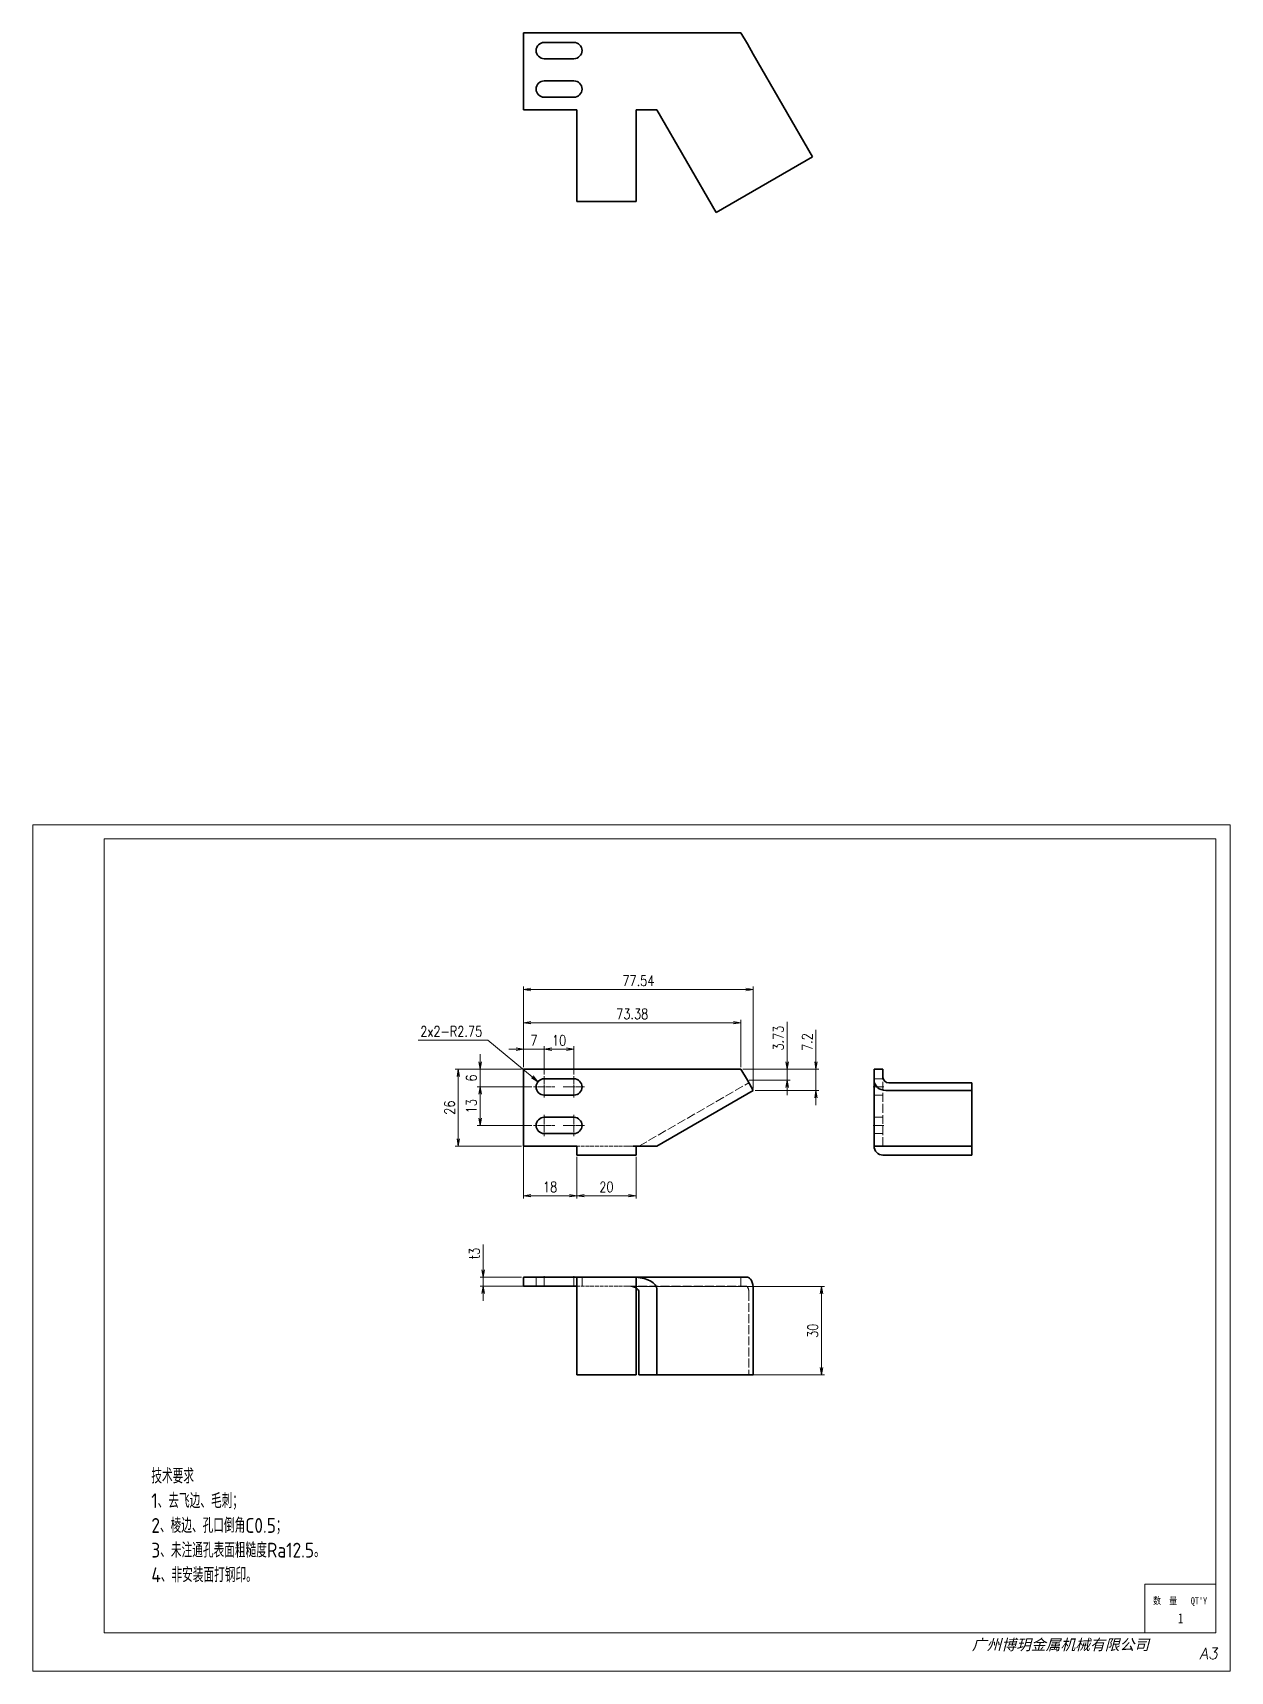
# Model space of a CAD drawing. Header units: millimetres. Extents: x 947 to 8432, y 980 to 2342.
# Drawn here: x 5480 to 5884, y 1550 to 2103 of the extents above; entities that cross this region are included whole.
import ezdxf
from ezdxf.enums import TextEntityAlignment as Align

# ---------------------------------------------------------------- set-up
doc = ezdxf.new("R2010")
doc.units = ezdxf.units.MM
doc.linetypes.add('AM_ISO02W050x2', pattern=[3.75, 3, -0.75])
doc.linetypes.add('AM_ISO08W050x2', pattern=[9, 6, -0.75, 1.5, -0.75])
doc.layers.add('DIM', color=3, linetype='Continuous')
for name, color, linetype, lineweight in [('DRAWING', 7, 'Continuous', 35), ('中心线', 2, 'AM_ISO08W050x2', 18), ('图框BY', 7, 'Continuous', 0), ('标注线', 3, 'Continuous', 18), ('虚线', 1, 'AM_ISO02W050x2', 18)]:
    doc.layers.add(name, color=color, linetype=linetype, lineweight=lineweight)
doc.styles.add('DIM', font='romans.shx', dxfattribs={"width": 0.8, "bigfont": 'bigfont.shx'})
doc.styles.add('STYLE1', font='')
doc.styles.add('国标', font='simfang.ttf', dxfattribs={"width": 0.8})
doc.styles.add('机械长仿宋', font='gbenor.shx', dxfattribs={"height": 1, "bigfont": 'gbcbig.shx'})
doc.styles.add('标题字', font='romand.shx', dxfattribs={"oblique": 10, "bigfont": 'bigfont.shx'})
doc.styles.get('STYLE1').set_extended_font_data('SimSun')
doc.dimstyles.new('XR 1-1$0', dxfattribs={"dimtxt": 3.5, "dimasz": 2.5, "dimexe": 1, "dimexo": 0.625, "dimgap": 1.2, "dimtad": 1, "dimzin": 9, "dimdsep": 46, "dimtxsty": 'DIM', "dimblk": 'OPEN', "dimcen": 0, "dimclrd": 8, "dimclre": 8, "dimclrt": 2, "dimazin": 2, "dimtfac": 0.5, "dimtmove": 0, "dimatfit": 3, "dimldrblk": 'OPEN', "dimfxl": 1, "dimtolj": 2, "dimlwd": 18, "dimlwe": 18, "dimarcsym": 0})
doc.dimstyles.new('XR 1-1$4', dxfattribs={"dimtxt": 3.5, "dimasz": 2.5, "dimexe": 1, "dimexo": 0.625, "dimgap": 1.2, "dimtad": 1, "dimtoh": 1, "dimdsep": 46, "dimtxsty": 'DIM', "dimblk": 'OPEN', "dimcen": 0, "dimclrd": 8, "dimclre": 8, "dimclrt": 2, "dimazin": 2, "dimtfac": 0.5, "dimtofl": 0, "dimtmove": 0, "dimatfit": 3, "dimldrblk": 'OPEN', "dimfxl": 1, "dimtolj": 2, "dimlwd": 18, "dimlwe": 18, "dimarcsym": 0})

# ---------------------------------------------------------------- blocks, each defined once
blk = doc.blocks.new('_Open')
at = {"color": 0, "linetype": 'ByBlock', "lineweight": -2}
for p, q in [((-1, 0.17), (0, 0)), ((-1, -0.17), (0, 0)), ((0, 0), (-1, 0))]:
    blk.add_line(p, q, dxfattribs=at)
blk = doc.blocks.new('*D270')
at = {"layer": 'DIM', "color": 8, "lineweight": 18, "transparency": 16777216}
for p, q in [((5644.96, 1753.22), (5622.58, 1753.22)), ((5623.58, 1729.72), (5623.58, 1750.72)), ((5644.96, 1727.22), (5622.58, 1727.22))]:
    blk.add_line(p, q, dxfattribs=at)
at = {"layer": 'DIM', "color": 8, "lineweight": 18, "transparency": 16777216, "xscale": 2.5, "yscale": 2.5, "zscale": 2.5}
for p, rotation in [((5623.58, 1753.22), 90), ((5623.58, 1727.22), 270)]:
    blk.add_blockref('_Open', p, dxfattribs=dict(at, rotation=rotation))
at = {"layer": 'DIM', "color": 2, "transparency": 16777216, "insert": (5620.63, 1740.22), "char_height": 3.5, "attachment_point": 5, "rotation": 90, "style": 'DIM'}
blk.add_mtext('\\A2;26', dxfattribs=at)
blk = doc.blocks.new('*D271')
at = {"layer": 'DIM', "color": 8, "lineweight": 18, "transparency": 16777216}
for p, q in [((5644.34, 1753.22), (5629.95, 1753.22)), ((5630.95, 1755.72), (5630.95, 1758.22)), ((5630.95, 1747.22), (5630.95, 1753.22)), ((5648.39, 1747.22), (5629.95, 1747.22)), ((5630.95, 1744.72), (5630.95, 1742.22))]:
    blk.add_line(p, q, dxfattribs=at)
at = {"layer": 'DIM', "color": 8, "lineweight": 18, "transparency": 16777216, "xscale": 2.5, "yscale": 2.5, "zscale": 2.5}
for p, rotation in [((5630.95, 1753.22), 270), ((5630.95, 1747.22), 90)]:
    blk.add_blockref('_Open', p, dxfattribs=dict(at, rotation=rotation))
at = {"layer": 'DIM', "color": 2, "transparency": 16777216, "insert": (5628, 1750.22), "char_height": 3.5, "attachment_point": 5, "rotation": 90, "style": 'DIM'}
blk.add_mtext('\\A2;6', dxfattribs=at)
blk = doc.blocks.new('*D272')
at = {"layer": 'DIM', "color": 8, "lineweight": 18, "transparency": 16777216}
for p, q in [((5645.59, 1753.84), (5645.59, 1769.9)), ((5718.97, 1753.84), (5718.97, 1769.9)), ((5648.09, 1768.9), (5716.47, 1768.9))]:
    blk.add_line(p, q, dxfattribs=at)
at = {"layer": 'DIM', "color": 8, "lineweight": 18, "transparency": 16777216, "xscale": 2.5, "yscale": 2.5, "zscale": 2.5, "rotation": 180}
blk.add_blockref('_Open', (5645.59, 1768.9), dxfattribs=at)
at = {"layer": 'DIM', "color": 8, "lineweight": 18, "transparency": 16777216, "xscale": 2.5, "yscale": 2.5, "zscale": 2.5}
blk.add_blockref('_Open', (5718.97, 1768.9), dxfattribs=at)
at = {"layer": 'DIM', "color": 2, "transparency": 16777216, "insert": (5682.28, 1771.85), "char_height": 3.5, "attachment_point": 5, "style": 'DIM'}
blk.add_mtext('\\A2;73.38', dxfattribs=at)
blk = doc.blocks.new('*D273')
at = {"layer": 'DIM', "color": 8, "lineweight": 18, "transparency": 16777216}
for p, q in [((5645.59, 1753.84), (5645.59, 1781.1)), ((5723.12, 1746.65), (5723.12, 1781.1)), ((5720.62, 1780.1), (5648.09, 1780.1))]:
    blk.add_line(p, q, dxfattribs=at)
at = {"layer": 'DIM', "color": 8, "lineweight": 18, "transparency": 16777216, "xscale": 2.5, "yscale": 2.5, "zscale": 2.5, "rotation": 180}
blk.add_blockref('_Open', (5645.59, 1780.1), dxfattribs=at)
at = {"layer": 'DIM', "color": 8, "lineweight": 18, "transparency": 16777216, "xscale": 2.5, "yscale": 2.5, "zscale": 2.5}
blk.add_blockref('_Open', (5723.12, 1780.1), dxfattribs=at)
at = {"layer": 'DIM', "color": 2, "transparency": 16777216, "insert": (5684.35, 1783.05), "char_height": 3.5, "attachment_point": 5, "style": 'DIM'}
blk.add_mtext('\\A2;77.54', dxfattribs=at)
blk = doc.blocks.new('*D274')
at = {"layer": 'DIM', "color": 8, "lineweight": 18, "transparency": 16777216}
for p, q in [((5734.54, 1755.72), (5734.54, 1769.15)), ((5719.59, 1753.22), (5735.54, 1753.22)), ((5734.54, 1749.49), (5734.54, 1753.22)), ((5721.75, 1749.49), (5735.54, 1749.49)), ((5734.54, 1746.99), (5734.54, 1744.49))]:
    blk.add_line(p, q, dxfattribs=at)
at = {"layer": 'DIM', "color": 8, "lineweight": 18, "transparency": 16777216, "xscale": 2.5, "yscale": 2.5, "zscale": 2.5}
for p, rotation in [((5734.54, 1753.22), 270), ((5734.54, 1749.49), 90)]:
    blk.add_blockref('_Open', p, dxfattribs=dict(at, rotation=rotation))
at = {"layer": 'DIM', "color": 2, "transparency": 16777216, "insert": (5731.59, 1763.69), "char_height": 3.5, "attachment_point": 5, "rotation": 90, "style": 'DIM'}
blk.add_mtext('\\A2;3.73', dxfattribs=at)
blk = doc.blocks.new('*D275')
at = {"layer": 'DIM', "color": 8, "lineweight": 18, "transparency": 16777216}
for p, q in [((5744.26, 1755.72), (5744.26, 1766.49)), ((5719.59, 1753.22), (5745.26, 1753.22)), ((5744.26, 1746.02), (5744.26, 1753.22)), ((5723.75, 1746.02), (5745.26, 1746.02)), ((5744.26, 1743.52), (5744.26, 1741.02))]:
    blk.add_line(p, q, dxfattribs=at)
at = {"layer": 'DIM', "color": 8, "lineweight": 18, "transparency": 16777216, "xscale": 2.5, "yscale": 2.5, "zscale": 2.5}
for p, rotation in [((5744.26, 1753.22), 270), ((5744.26, 1746.02), 90)]:
    blk.add_blockref('_Open', p, dxfattribs=dict(at, rotation=rotation))
at = {"layer": 'DIM', "color": 2, "transparency": 16777216, "insert": (5741.31, 1762.35), "char_height": 3.5, "attachment_point": 5, "rotation": 90, "style": 'DIM'}
blk.add_mtext('\\A2;7.2', dxfattribs=at)
blk = doc.blocks.new('*D276')
at = {"layer": 'DIM', "color": 8, "lineweight": 18, "transparency": 16777216}
for p, q in [((5648.39, 1747.22), (5629.95, 1747.22)), ((5630.95, 1744.72), (5630.95, 1736.72)), ((5648.39, 1734.22), (5629.95, 1734.22))]:
    blk.add_line(p, q, dxfattribs=at)
at = {"layer": 'DIM', "color": 8, "lineweight": 18, "transparency": 16777216, "xscale": 2.5, "yscale": 2.5, "zscale": 2.5}
for p, rotation in [((5630.95, 1747.22), 90), ((5630.95, 1734.22), 270)]:
    blk.add_blockref('_Open', p, dxfattribs=dict(at, rotation=rotation))
at = {"layer": 'DIM', "color": 2, "transparency": 16777216, "insert": (5628, 1740.72), "char_height": 3.5, "attachment_point": 5, "rotation": 90, "style": 'DIM'}
blk.add_mtext('\\A2;13', dxfattribs=at)
blk = doc.blocks.new('*D277')
at = {"layer": 'DIM', "color": 8, "lineweight": 18, "transparency": 16777216}
for p, q in [((5610, 1763.01), (5633.6, 1763.01)), ((5633.6, 1763.01), (5648.55, 1750.58))]:
    blk.add_line(p, q, dxfattribs=at)
at = {"layer": 'DIM', "color": 8, "lineweight": 18, "transparency": 16777216, "xscale": 2.5, "yscale": 2.5, "zscale": 2.5, "rotation": 320.2516213028784}
blk.add_blockref('_Open', (5650.47, 1748.98), dxfattribs=at)
at = {"layer": 'DIM', "color": 2, "transparency": 16777216, "insert": (5621.2, 1765.96), "char_height": 3.5, "attachment_point": 5, "style": 'DIM'}
blk.add_mtext('\\A2;\\A2;2x2-R2.75', dxfattribs=at)
blk = doc.blocks.new('*D278')
at = {"layer": 'DIM', "color": 8, "lineweight": 18, "transparency": 16777216}
for p, q in [((5643.09, 1759.96), (5640.59, 1759.96)), ((5645.59, 1753.84), (5645.59, 1760.96)), ((5652.59, 1759.96), (5645.59, 1759.96)), ((5652.59, 1751.42), (5652.59, 1760.96)), ((5655.09, 1759.96), (5657.59, 1759.96))]:
    blk.add_line(p, q, dxfattribs=at)
at = {"layer": 'DIM', "color": 8, "lineweight": 18, "transparency": 16777216, "xscale": 2.5, "yscale": 2.5, "zscale": 2.5}
blk.add_blockref('_Open', (5645.59, 1759.96), dxfattribs=at)
at = {"layer": 'DIM', "color": 8, "lineweight": 18, "transparency": 16777216, "xscale": 2.5, "yscale": 2.5, "zscale": 2.5, "rotation": 180}
blk.add_blockref('_Open', (5652.59, 1759.96), dxfattribs=at)
at = {"layer": 'DIM', "color": 2, "transparency": 16777216, "insert": (5649.09, 1762.91), "char_height": 3.5, "attachment_point": 5, "style": 'DIM'}
blk.add_mtext('\\A2;7', dxfattribs=at)
blk = doc.blocks.new('*D279')
at = {"layer": 'DIM', "color": 8, "lineweight": 18, "transparency": 16777216}
for p, q in [((5652.59, 1751.42), (5652.59, 1760.96)), ((5655.09, 1759.96), (5660.09, 1759.96)), ((5662.59, 1751.42), (5662.59, 1760.96))]:
    blk.add_line(p, q, dxfattribs=at)
at = {"layer": 'DIM', "color": 8, "lineweight": 18, "transparency": 16777216, "xscale": 2.5, "yscale": 2.5, "zscale": 2.5, "rotation": 180}
blk.add_blockref('_Open', (5652.59, 1759.96), dxfattribs=at)
at = {"layer": 'DIM', "color": 8, "lineweight": 18, "transparency": 16777216, "xscale": 2.5, "yscale": 2.5, "zscale": 2.5}
blk.add_blockref('_Open', (5662.59, 1759.96), dxfattribs=at)
at = {"layer": 'DIM', "color": 2, "transparency": 16777216, "insert": (5657.59, 1762.91), "char_height": 3.5, "attachment_point": 5, "style": 'DIM'}
blk.add_mtext('\\A2;10', dxfattribs=at)
blk = doc.blocks.new('*D280')
at = {"layer": 'DIM', "color": 8, "lineweight": 18, "transparency": 16777216}
for p, q in [((5645.59, 1728.6), (5645.59, 1709.51)), ((5663.55, 1723.59), (5663.55, 1709.51)), ((5661.05, 1710.51), (5648.09, 1710.51))]:
    blk.add_line(p, q, dxfattribs=at)
at = {"layer": 'DIM', "color": 8, "lineweight": 18, "transparency": 16777216, "xscale": 2.5, "yscale": 2.5, "zscale": 2.5, "rotation": 180}
blk.add_blockref('_Open', (5645.59, 1710.51), dxfattribs=at)
at = {"layer": 'DIM', "color": 8, "lineweight": 18, "transparency": 16777216, "xscale": 2.5, "yscale": 2.5, "zscale": 2.5}
blk.add_blockref('_Open', (5663.55, 1710.51), dxfattribs=at)
at = {"layer": 'DIM', "color": 2, "transparency": 16777216, "insert": (5654.57, 1713.46), "char_height": 3.5, "attachment_point": 5, "style": 'DIM'}
blk.add_mtext('\\A2;18', dxfattribs=at)
blk = doc.blocks.new('*D281')
at = {"layer": 'DIM', "color": 8, "lineweight": 18, "transparency": 16777216}
for p, q in [((5663.55, 1723.59), (5663.55, 1709.51)), ((5683.55, 1723.59), (5683.55, 1709.51)), ((5666.05, 1710.51), (5681.05, 1710.51))]:
    blk.add_line(p, q, dxfattribs=at)
at = {"layer": 'DIM', "color": 8, "lineweight": 18, "transparency": 16777216, "xscale": 2.5, "yscale": 2.5, "zscale": 2.5, "rotation": 180}
blk.add_blockref('_Open', (5663.55, 1710.51), dxfattribs=at)
at = {"layer": 'DIM', "color": 8, "lineweight": 18, "transparency": 16777216, "xscale": 2.5, "yscale": 2.5, "zscale": 2.5}
blk.add_blockref('_Open', (5683.55, 1710.51), dxfattribs=at)
at = {"layer": 'DIM', "color": 2, "transparency": 16777216, "insert": (5673.55, 1713.46), "char_height": 3.5, "attachment_point": 5, "style": 'DIM'}
blk.add_mtext('\\A2;20', dxfattribs=at)
blk = doc.blocks.new('*D282')
at = {"layer": 'DIM', "color": 8, "lineweight": 18, "transparency": 16777216}
for p, q in [((5631.95, 1685.5), (5631.95, 1694)), ((5644.96, 1683), (5630.95, 1683)), ((5631.95, 1680), (5631.95, 1683)), ((5647.09, 1680), (5630.95, 1680)), ((5631.95, 1677.5), (5631.95, 1675))]:
    blk.add_line(p, q, dxfattribs=at)
at = {"layer": 'DIM', "color": 8, "lineweight": 18, "transparency": 16777216, "xscale": 2.5, "yscale": 2.5, "zscale": 2.5}
for p, rotation in [((5631.95, 1683), 270), ((5631.95, 1680), 90)]:
    blk.add_blockref('_Open', p, dxfattribs=dict(at, rotation=rotation))
at = {"layer": 'DIM', "color": 2, "transparency": 16777216, "insert": (5629, 1691), "char_height": 3.5, "attachment_point": 5, "rotation": 90, "style": 'DIM'}
blk.add_mtext('\\A2;t3', dxfattribs=at)
blk = doc.blocks.new('*D283')
at = {"layer": 'DIM', "color": 8, "lineweight": 18, "transparency": 16777216}
for p, q in [((5682.72, 1679.85), (5747.15, 1679.85)), ((5746.15, 1677.35), (5746.15, 1652.5)), ((5691.18, 1650), (5747.15, 1650))]:
    blk.add_line(p, q, dxfattribs=at)
at = {"layer": 'DIM', "color": 8, "lineweight": 18, "transparency": 16777216, "xscale": 2.5, "yscale": 2.5, "zscale": 2.5}
for p, rotation in [((5746.15, 1679.85), 90), ((5746.15, 1650), 270)]:
    blk.add_blockref('_Open', p, dxfattribs=dict(at, rotation=rotation))
at = {"layer": 'DIM', "color": 2, "transparency": 16777216, "insert": (5743.2, 1664.92), "char_height": 3.5, "attachment_point": 5, "rotation": 90, "style": 'DIM'}
blk.add_mtext('\\A2;30', dxfattribs=at)

msp = doc.modelspace()

# ---------------------------------------------------------------- linework, layer by layer
at = {"color": 7, "lineweight": 35}
for p, q in [((5718.967, 1753.219), (5645.585, 1753.219)), ((5645.585, 1727.219), (5645.585, 1753.219)), ((5763.876, 1749.487), (5763.876, 1727.219)), ((5768.876, 1748.621), (5796.876, 1748.621)), ((5723.121, 1746.023), (5690.552, 1727.219)), ((5767.876, 1746.023), (5796.876, 1746.023)), ((5767.876, 1727.219), (5796.876, 1727.219)), ((5683.552, 1724.219), (5663.552, 1724.219)), ((5766.876, 1724.219), (5796.875, 1724.219)), ((5721.121, 1683), (5682.552, 1683)), ((5663.552, 1650.001), (5663.552, 1680)), ((5683.552, 1680), (5683.552, 1650.001)), ((5684.552, 1678), (5684.552, 1650)), ((5690.552, 1679), (5690.552, 1650)), ((5723.121, 1679), (5723.121, 1650)), ((5663.552, 1650.001), (5683.552, 1650.001)), ((5723.121, 1650), (5690.552, 1650))]:
    msp.add_line(p, q, dxfattribs=at)
at = {"color": 7, "lineweight": 35, "ltscale": 0.107735}
msp.add_line((5718.967, 1753.219), (5721.121, 1749.487), dxfattribs=at)
at = {"color": 7, "lineweight": 35, "ltscale": 0.075}
for p, q in [((5766.876, 1753.219), (5763.876, 1753.219)), ((5663.552, 1724.219), (5663.552, 1727.219)), ((5683.552, 1727.219), (5683.552, 1724.219)), ((5796.875, 1727.219), (5796.875, 1724.219)), ((5645.585, 1680), (5645.585, 1683)), ((5663.552, 1680), (5663.552, 1683)), ((5683.552, 1683), (5683.552, 1680))]:
    msp.add_line(p, q, dxfattribs=at)
at = {"color": 7, "lineweight": 35, "ltscale": 0.093301}
msp.add_line((5763.876, 1753.219), (5763.876, 1749.487), dxfattribs=at)
at = {"color": 7, "lineweight": 35, "ltscale": 0.071651}
msp.add_line((5766.876, 1753.219), (5766.876, 1750.353), dxfattribs=at)
at = {"color": 7, "lineweight": 35, "ltscale": 0.25}
for p, q in [((5652.585, 1749.969), (5662.585, 1749.969)), ((5662.585, 1744.469), (5652.585, 1744.469)), ((5652.585, 1736.969), (5662.585, 1736.969)), ((5662.585, 1731.469), (5652.585, 1731.469))]:
    msp.add_line(p, q, dxfattribs=at)
at = {"color": 7, "lineweight": 35, "ltscale": 0.1}
msp.add_line((5723.121, 1746.023), (5721.121, 1749.487), dxfattribs=at)
at = {"color": 7, "lineweight": 35, "ltscale": 0.064952}
msp.add_line((5796.876, 1748.621), (5796.876, 1746.023), dxfattribs=at)
at = {"color": 7, "lineweight": 35, "ltscale": 0.470096}
msp.add_line((5796.876, 1746.023), (5796.876, 1727.219), dxfattribs=at)
at = {"color": 7, "lineweight": 35, "ltscale": 0.449167}
for p, q in [((5663.552, 1727.219), (5645.585, 1727.219)), ((5663.552, 1683), (5645.585, 1683)), ((5663.552, 1680), (5645.585, 1680))]:
    msp.add_line(p, q, dxfattribs=at)
at = {"color": 7, "lineweight": 35, "ltscale": 0.025}
for p, q in [((5683.552, 1727.219), (5682.552, 1727.219)), ((5683.552, 1683), (5682.552, 1683))]:
    msp.add_line(p, q, dxfattribs=at)
at = {"color": 7, "lineweight": 35, "ltscale": 0.175}
msp.add_line((5683.552, 1727.219), (5690.552, 1727.219), dxfattribs=at)
at = {"color": 7, "lineweight": 35, "ltscale": 0.000784326}
msp.add_line((5763.876, 1727.219), (5763.907, 1727.219), dxfattribs=at)
at = {"color": 7, "lineweight": 35, "ltscale": 0.099216}
msp.add_line((5763.907, 1727.219), (5767.876, 1727.219), dxfattribs=at)
at = {"color": 7, "lineweight": 35, "ltscale": 0.475}
msp.add_line((5682.552, 1683), (5663.552, 1683), dxfattribs=at)
at = {"color": 7, "lineweight": 35, "ltscale": 0.15}
msp.add_line((5690.552, 1650), (5684.552, 1650), dxfattribs=at)
at = {"color": 7, "lineweight": 35}
for centre, radius, start, end in [((5652.585, 1747.219), 2.75, 90, 270), ((5662.585, 1747.219), 2.75, 270, 90), ((5652.585, 1734.219), 2.75, 90, 270), ((5662.585, 1734.219), 2.75, 270, 90), ((5766.876, 1727.219), 3, 180, 270)]:
    msp.add_arc(centre, radius, start, end, dxfattribs=at)
for centre, major_axis, ratio, start_param, end_param in [((5767.876, 1749.487), (4, 0), 0.8660254, 3.1415927, 4.712389), ((5768.876, 1750.353), (2, 0), 0.8660254, 3.1415927, 4.712389), ((5682.552, 1679), (-8, 0), 0.5, 3.1415927, 4.5870611), ((5721.121, 1679), (0, -4), 0.5, 1.5707963, 3.1415927), ((5680.551, 1678), (4.001, 0), 0.4999553, 6.2831636, 7.0058166)]:
    msp.add_ellipse(centre, major_axis=major_axis, ratio=ratio, start_param=start_param, end_param=end_param, dxfattribs=at)
at = {"layer": 'DRAWING'}
for p, q in [((5718.967, 2103.021), (5645.585, 2103.021)), ((5645.585, 2077.021), (5645.585, 2103.021)), ((5718.967, 2103.021), (5721.121, 2099.289)), ((5652.585, 2099.771), (5662.585, 2099.771)), ((5723.121, 2095.825), (5721.121, 2099.289)), ((5662.585, 2094.271), (5652.585, 2094.271)), ((5723.121, 2095.825), (5743.121, 2061.184)), ((5652.585, 2086.771), (5662.585, 2086.771)), ((5662.585, 2081.271), (5652.585, 2081.271)), ((5663.552, 2077.021), (5645.585, 2077.021)), ((5663.552, 2074.021), (5663.552, 2077.021)), ((5663.552, 2046.023), (5663.552, 2076.021)), ((5683.552, 2077.021), (5690.552, 2077.021)), ((5683.552, 2077.021), (5683.552, 2074.021)), ((5683.552, 2076.021), (5683.552, 2046.023)), ((5690.552, 2077.021), (5710.552, 2042.38)), ((5743.121, 2061.184), (5710.552, 2042.38)), ((5663.552, 2046.023), (5683.552, 2046.023))]:
    msp.add_line(p, q, dxfattribs=at)
for centre, start, end in [((5652.585, 2097.021), 90, 270), ((5662.585, 2097.021), 270, 90), ((5652.585, 2084.021), 90, 270), ((5662.585, 2084.021), 270, 90)]:
    msp.add_arc(centre, 2.75, start, end, dxfattribs=at)
at = {"layer": '中心线', "ltscale": 0.178751}
for p, q in [((5652.585, 1750.794), (5652.585, 1743.644)), ((5662.585, 1750.794), (5662.585, 1743.644)), ((5652.585, 1737.794), (5652.585, 1730.644)), ((5662.585, 1737.794), (5662.585, 1730.644))]:
    msp.add_line(p, q, dxfattribs=at)
at = {"layer": '中心线', "ltscale": 0.178749}
for p, q in [((5656.16, 1747.219), (5649.01, 1747.219)), ((5656.16, 1734.219), (5649.01, 1734.219))]:
    msp.add_line(p, q, dxfattribs=at)
at = {"layer": '中心线', "ltscale": 0.17875}
for p, q in [((5666.16, 1747.219), (5659.01, 1747.219)), ((5666.16, 1734.219), (5659.01, 1734.219))]:
    msp.add_line(p, q, dxfattribs=at)
at = {"layer": '中心线', "ltscale": 0.090015}
for p, q in [((5767.176, 1747.219), (5763.575, 1747.219)), ((5767.176, 1734.219), (5763.575, 1734.219))]:
    msp.add_line(p, q, dxfattribs=at)
at = {"layer": '中心线', "ltscale": 0.089999}
for p, q in [((5652.585, 1679.7), (5652.585, 1683.3)), ((5662.585, 1679.7), (5662.585, 1683.3))]:
    msp.add_line(p, q, dxfattribs=at)
at = {"layer": '图框BY'}
msp.add_lwpolyline([(5884.051, 1835.722), (5480, 1835.722), (5480, 1550), (5884.051, 1550)], close=True, dxfattribs=at)
for points in [[(5504.051, 1830.911), (5504.051, 1562.987), (5879.241, 1562.987), (5879.241, 1830.911), (5504.051, 1830.911)], [(5855.19, 1562.987), (5855.19, 1579.342), (5879.241, 1579.342)]]:
    msp.add_lwpolyline(points, dxfattribs=at)
at = {"layer": '虚线'}
for p, q in [((5684.552, 1727.219), (5721.621, 1748.621)), ((5766.876, 1727.219), (5766.876, 1750.353)), ((5680.552, 1680), (5720.621, 1680)), ((5721.621, 1678), (5721.621, 1650))]:
    msp.add_line(p, q, dxfattribs=at)
at = {"layer": '虚线', "ltscale": 0.075}
for p, q in [((5763.876, 1749.969), (5766.876, 1749.969)), ((5763.876, 1744.469), (5766.876, 1744.469)), ((5763.876, 1736.969), (5766.876, 1736.969)), ((5763.876, 1731.469), (5766.876, 1731.469)), ((5680.552, 1727.219), (5683.552, 1727.219)), ((5649.835, 1680), (5649.835, 1683)), ((5649.835, 1680), (5649.835, 1683)), ((5665.335, 1680), (5665.335, 1683)), ((5665.335, 1680), (5665.335, 1683)), ((5718.967, 1680), (5718.967, 1683))]:
    msp.add_line(p, q, dxfattribs=at)
at = {"layer": '虚线', "ltscale": 0.425}
for p, q in [((5680.552, 1727.219), (5663.552, 1727.219)), ((5680.552, 1680), (5663.552, 1680))]:
    msp.add_line(p, q, dxfattribs=at)
at = {"layer": '虚线'}
msp.add_arc((5682.553, 1667.082), 15.918, 86.40272, 90.00455, dxfattribs=at)
for centre, major_axis, ratio, start_param, end_param in [((5680.552, 1678), (4, 0), 0.4999838, 0.7227465, 1.5708484), ((5720.621, 1678), (0, -2), 0.5, 1.5707963, 3.1415927)]:
    msp.add_ellipse(centre, major_axis=major_axis, ratio=ratio, start_param=start_param, end_param=end_param, dxfattribs=at)

# ---------------------------------------------------------------- texts
at = {"layer": '图框BY', "style": '国标', "width": 0.8}
for s, p in [('数  量', (5858.01, 1572.577)), ("QT'Y ", (5870.76, 1572.577))]:
    msp.add_text(s, height=2.4051, dxfattribs=at).set_placement(p)
msp.add_text('1', height=3.367, dxfattribs=at).set_placement((5867.318, 1566.163), align=Align.CENTER)
at = {"layer": '图框BY', "lineweight": -3, "style": 'STYLE1', "oblique": 15}
msp.add_text('广州博玥金属机械有限公司', height=3.6557, dxfattribs=at).set_placement((5796.861, 1557.147))
at = {"layer": '图框BY', "style": '标题字', "oblique": 10}
msp.add_text('A3', height=3.8481, dxfattribs=at).set_placement((5876.755, 1556.025), align=Align.MIDDLE)
at = {"layer": '标注线', "color": 2, "insert": (5520, 1580), "char_height": 5, "width": 229.64922, "attachment_point": 7, "style": '机械长仿宋'}
msp.add_mtext('\\A2;技术要求\\P1、去飞边、毛刺；\\P2、棱边、孔口倒角C0.5；\\P3、未注通孔表面粗糙度Ra12.5。\\P4、非安装面打钢印。', dxfattribs=at)

# ---------------------------------------------------------------- dimensions: what is measured, and where the dimension line sits
at = {"layer": 'DIM'}
for base, p1, p2, picture, middle in [((5645.585, 1780.101), (5723.121, 1746.023), (5645.585, 1753.219), '*D273', (5684.353, 1783.051)), ((5718.967, 1768.902), (5645.585, 1753.219), (5718.967, 1753.219), '*D272', (5682.276, 1771.852)), ((5645.585, 1759.96), (5652.585, 1750.794), (5645.585, 1753.219), '*D278', (5649.085, 1762.91)), ((5662.585, 1759.96), (5652.585, 1750.794), (5662.585, 1750.794), '*D279', (5657.585, 1762.91)), ((5683.552, 1710.513), (5663.552, 1724.219), (5683.552, 1724.219), '*D281', (5673.552, 1713.463))]:
    dim = msp.add_linear_dim(base=base, p1=p1, p2=p2, dimstyle='XR 1-1$0', dxfattribs=at)
    dim.commit()
    dim.dimension.update_dxf_attribs({"geometry": picture, "text_midpoint": middle})
dim = msp.add_radius_dim(center=(5652.585, 1747.219), mpoint=(5650.471, 1748.977), text='\\A2;2x2-<>', dimstyle='XR 1-1$4', override={"dimtxsty": 'DIM'}, dxfattribs=at)
dim.commit()
dim.dimension.update_dxf_attribs({"geometry": '*D277', "text_midpoint": (5621.2, 1763.008), "dimtype": 164})
for base, p1, p2, picture, middle in [((5734.539, 1753.219), (5721.121, 1749.487), (5718.967, 1753.219), '*D274', (5731.589, 1763.686)), ((5744.264, 1753.219), (5723.121, 1746.023), (5718.967, 1753.219), '*D275', (5741.314, 1762.352)), ((5623.58, 1753.219), (5645.585, 1727.219), (5645.585, 1753.219), '*D270', (5620.63, 1740.219)), ((5630.947, 1753.219), (5649.01, 1747.219), (5644.96, 1753.219), '*D271', (5627.997, 1750.219)), ((5630.947, 1734.219), (5649.01, 1747.219), (5649.01, 1734.219), '*D276', (5627.997, 1740.719))]:
    dim = msp.add_linear_dim(base=base, p1=p1, p2=p2, angle=90, dimstyle='XR 1-1$0', dxfattribs=at)
    dim.commit()
    dim.dimension.update_dxf_attribs({"geometry": picture, "text_midpoint": middle})
dim = msp.add_linear_dim(base=(5645.585, 1710.513), p1=(5663.552, 1724.219), p2=(5645.585, 1729.227), dimstyle='XR 1-1$0', override={"dimdec": 1}, dxfattribs=at)
dim.commit()
dim.dimension.update_dxf_attribs({"geometry": '*D280', "text_midpoint": (5654.569, 1713.463)})
for base, p1, p2, override, picture, middle in [((5631.95, 1683), (5647.717, 1680), (5645.585, 1683), {"dimpost": 't<>'}, '*D282', (5629, 1691)), ((5746.151, 1650), (5682.095, 1679.845), (5690.552, 1650), {"dimdec": 0}, '*D283', (5743.201, 1664.923))]:
    dim = msp.add_linear_dim(base=base, p1=p1, p2=p2, angle=90, dimstyle='XR 1-1$0', override=override, dxfattribs=at)
    dim.commit()
    dim.dimension.update_dxf_attribs({"geometry": picture, "text_midpoint": middle})

doc.saveas('drawing.dxf')
